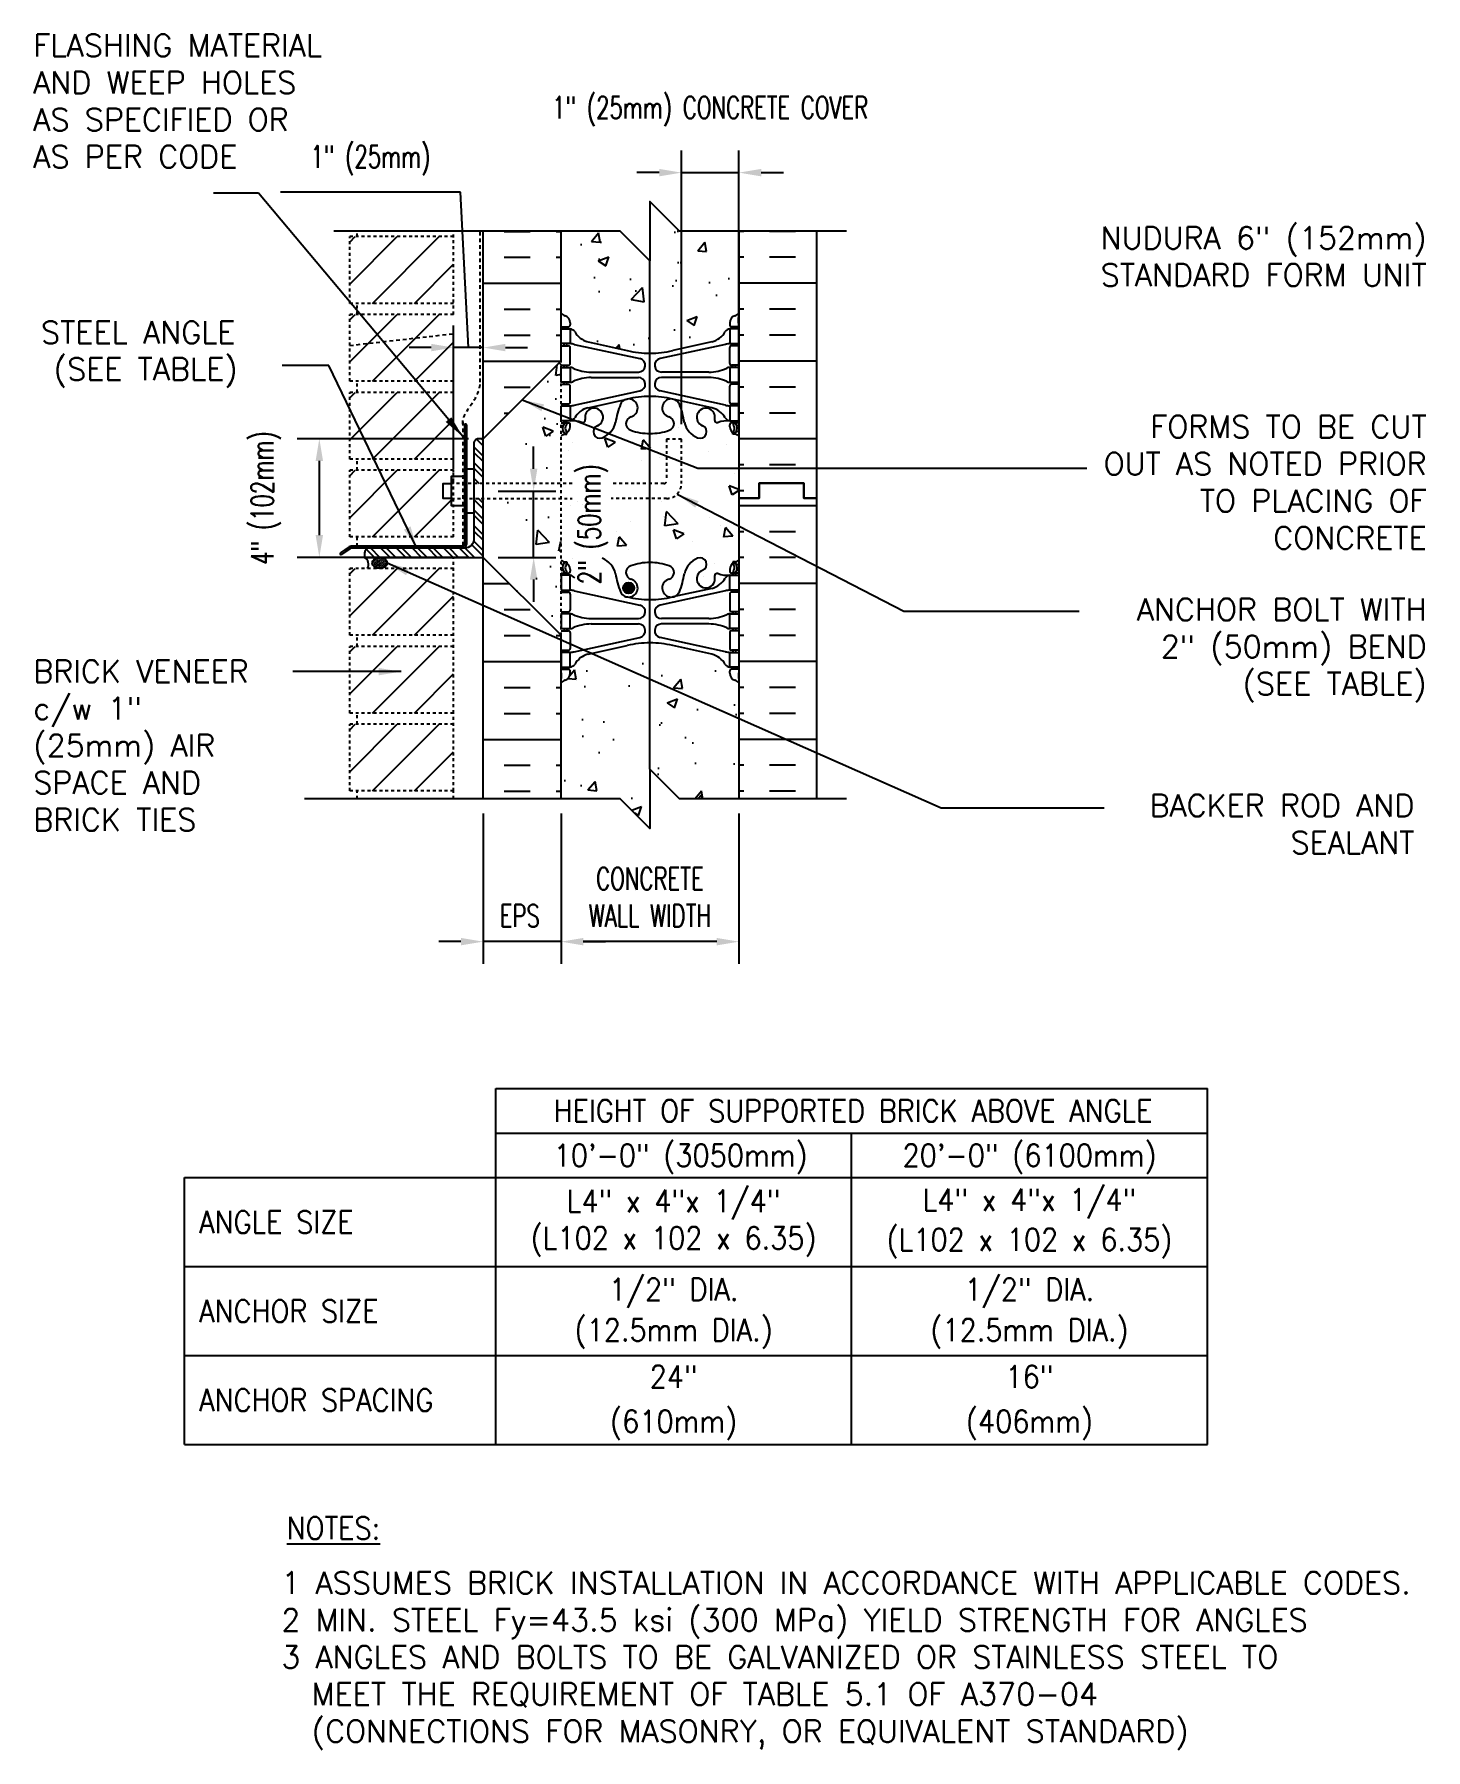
# Model space of a CAD drawing. Header units: inches. Extents: x 116.7 to 163.6, y 37.2 to 95.
import ezdxf
from ezdxf.enums import TextEntityAlignment as Align

# ---------------------------------------------------------------- set-up
doc = ezdxf.new("R2010")
doc.units = ezdxf.units.IN
doc.header["$LTSCALE"] = 0.5
doc.header["$MEASUREMENT"] = 0
doc.linetypes.add('DASHED2', pattern=[0.375, 0.25, -0.125])
doc.linetypes.add('HIDDEN2', pattern=[0.1875, 0.125, -0.0625])
for name, color, linetype in [('HATCH', 12, 'Continuous'), ('LINE15', 9, 'Continuous'), ('LINE18', 9, 'Continuous'), ('line25', 2, 'Continuous'), ('LINE3', 3, 'Continuous'), ('LINE50', 5, 'Continuous'), ('LINE9', 9, 'Continuous'), ('NEW', 2, 'Continuous'), ('TEXT', 4, 'Continuous')]:
    doc.layers.add(name, color=color, linetype=linetype)
doc.styles.add('DIM', font='romans.shx', dxfattribs={"width": 0.7})
doc.styles.add('ROMANS', font='romans.shx', dxfattribs={"height": 0.75})
doc.styles.get("Standard").update_dxf_attribs({"font": 'romans.shx', "height": 0.75})
doc.dimstyles.new('ext_8', dxfattribs={"dimscale": 8, "dimtxt": 0.09375, "dimasz": 0.09375, "dimexe": 0.09375, "dimexo": 0.0625, "dimgap": 0.0625, "dimtad": 1, "dimdec": 1, "dimzin": 3, "dimdsep": 46, "dimlunit": 4, "dimtxsty": 'DIM', "dimcen": 0.09, "dimdle": 0.09375, "dimclrt": 4, "dimadec": 0, "dimazin": 0, "dimtfac": 1, "dimtdec": 1, "dimtmove": 2, "dimatfit": 3, "dimfxl": 0, "dimfrac": 2, "dimtolj": 1, "dimtzin": 0, "dimarcsym": 0})

# ---------------------------------------------------------------- blocks, each defined once
blk = doc.blocks.new('*D2')
at = {"layer": 'Defpoints', "color": 0}
for p in [(134.459, 69.273), (140.459, 69.273), (134.459, 64.453)]:
    blk.add_point(p, dxfattribs=at)
at = {"layer": 'TEXT', "color": 0, "lineweight": -2}
for p, q in [((134.459, 68.773), (134.459, 63.703)), ((140.459, 68.773), (140.459, 63.703)), ((139.709, 64.453), (135.209, 64.453))]:
    blk.add_line(p, q, dxfattribs=at)
at = {"layer": 'TEXT', "color": 0}
for points in [[(135.209, 64.578), (135.209, 64.328), (134.459, 64.453)], [(139.709, 64.578), (139.709, 64.328), (140.459, 64.453)]]:
    blk.add_solid(points, dxfattribs=at)
at = {"layer": 'TEXT', "color": 4, "insert": (137.459, 65.953), "char_height": 0.75, "attachment_point": 5, "style": 'DIM'}
blk.add_mtext('\\A1;CONCRETE\\PWALL WIDTH', dxfattribs=at)
blk = doc.blocks.new('*D3')
at = {"layer": 'Defpoints', "color": 0}
for p in [(131.834, 69.273), (134.459, 69.273), (131.834, 64.453)]:
    blk.add_point(p, dxfattribs=at)
at = {"layer": 'TEXT', "color": 0, "lineweight": -2}
for p, q in [((131.834, 68.773), (131.834, 63.703)), ((134.459, 68.773), (134.459, 63.703)), ((131.084, 64.453), (130.334, 64.453)), ((134.459, 64.453), (131.834, 64.453)), ((135.209, 64.453), (135.959, 64.453))]:
    blk.add_line(p, q, dxfattribs=at)
at = {"layer": 'TEXT', "color": 0}
for points in [[(131.084, 64.578), (131.084, 64.328), (131.834, 64.453)], [(135.209, 64.578), (135.209, 64.328), (134.459, 64.453)]]:
    blk.add_solid(points, dxfattribs=at)
at = {"layer": 'TEXT', "color": 4, "insert": (133.071, 65.327), "char_height": 0.75, "attachment_point": 5, "style": 'DIM'}
blk.add_mtext('\\A1;EPS', dxfattribs=at)
blk = doc.blocks.new('*D5')
at = {"layer": 'Defpoints', "color": 0}
for p in [(131.834, 81.408), (126.308, 77.408), (131.834, 77.408)]:
    blk.add_point(p, dxfattribs=at)
at = {"layer": 'TEXT', "color": 0, "lineweight": -2}
for p, q in [((131.334, 81.408), (125.558, 81.408)), ((126.308, 80.658), (126.308, 78.158)), ((131.334, 77.408), (125.558, 77.408))]:
    blk.add_line(p, q, dxfattribs=at)
at = {"layer": 'TEXT', "color": 0}
for points in [[(126.183, 80.658), (126.433, 80.658), (126.308, 81.408)], [(126.183, 78.158), (126.433, 78.158), (126.308, 77.408)]]:
    blk.add_solid(points, dxfattribs=at)
at = {"layer": 'TEXT', "color": 4, "insert": (124.508, 79.408), "char_height": 0.75, "attachment_point": 5, "rotation": 90, "style": 'DIM'}
blk.add_mtext('\\A1;4" (102mm)', dxfattribs=at)
blk = doc.blocks.new('*D4')
at = {"layer": 'Defpoints', "color": 0}
for p in [(131.834, 79.642), (133.536, 79.642), (131.834, 77.408)]:
    blk.add_point(p, dxfattribs=at)
at = {"layer": 'TEXT', "color": 0, "lineweight": -2}
for p, q in [((133.536, 80.392), (133.536, 81.142)), ((132.334, 79.642), (134.286, 79.642)), ((133.536, 77.408), (133.536, 79.642)), ((132.334, 77.408), (134.286, 77.408)), ((133.536, 76.658), (133.536, 75.908))]:
    blk.add_line(p, q, dxfattribs=at)
at = {"layer": 'TEXT', "color": 0}
for points in [[(133.411, 80.392), (133.661, 80.392), (133.536, 79.642)], [(133.411, 76.658), (133.661, 76.658), (133.536, 77.408)]]:
    blk.add_solid(points, dxfattribs=at)
at = {"layer": 'TEXT', "color": 4, "insert": (135.541, 78.525), "char_height": 0.75, "attachment_point": 5, "rotation": 90, "style": 'DIM'}
blk.add_mtext('\\A1;2" (50mm)', dxfattribs=at)

msp = doc.modelspace()

# ---------------------------------------------------------------- hatches: boundary and pattern name
at = {"layer": 'HATCH'}
h = msp.add_hatch(dxfattribs=at)
h.set_pattern_fill('AR-CONC', color=256, scale=0.5)
h.paths.add_polyline_path([(140.315, 73.268, -0.317837), (140.149, 73.504), (140.149, 73.572, -0.414214), (140.211, 73.634), (140.259, 73.634), (140.259, 73.704), (140.154, 73.704, -0.188973), (139.998, 73.799, 0.196323), (139.549, 74.145), (138.227, 74.436, 0.057795), (137.459, 74.525, 0.057795), (136.691, 74.436), (135.369, 74.145, 0.196323), (134.92, 73.799, -0.188973), (134.764, 73.704), (134.659, 73.704), (134.659, 73.634), (134.706, 73.634, -0.414214), (134.769, 73.572), (134.769, 73.504, -0.317837), (134.602, 73.268, 0.082415), (134.459, 73.189), (134.459, 69.273), (136.459, 69.273), (137.459, 68.273), (137.459, 70.273), (138.459, 69.273), (140.459, 69.273), (140.459, 73.189, 0.082415)])
h.paths.add_polyline_path([(136.459, 88.408), (134.459, 88.408), (134.459, 85.626, 0.082415), (134.602, 85.547, -0.317837), (134.769, 85.312), (134.769, 85.244, -0.414214), (134.706, 85.182), (134.659, 85.182), (134.659, 85.112), (134.764, 85.112, -0.188973), (134.92, 85.017, 0.196323), (135.369, 84.671), (136.691, 84.38, 0.057795), (137.459, 84.291, 0.057795), (138.227, 84.38), (139.549, 84.671, 0.196323), (139.998, 85.017, -0.188973), (140.154, 85.112), (140.259, 85.112), (140.259, 85.182), (140.211, 85.182, -0.414214), (140.149, 85.244), (140.149, 85.312, -0.317837), (140.315, 85.547, 0.082415), (140.459, 85.626), (140.459, 88.408), (138.459, 88.408), (137.459, 89.408), (137.459, 87.408)])
at = {"layer": 'HATCH', "linetype": 'HIDDEN2'}
h = msp.add_hatch(dxfattribs=at)
h.set_pattern_fill('ANSI31', color=256, scale=8, style=0)
h.set_pattern_definition([(45, (23.6663, -4.3196), (-0.707107, 0.707107), [])])
h.paths.add_polyline_path([(127.334, 88.22), (127.334, 85.97), (130.834, 85.97), (130.834, 88.22)])
h = msp.add_hatch(dxfattribs=at)
h.set_pattern_fill('ANSI31', color=256, scale=8, style=0)
h.set_pattern_definition([(45, (23.6663, -6.9446), (-0.707107, 0.707107), [])])
h.paths.add_polyline_path([(127.334, 85.595), (127.334, 83.345), (130.834, 83.345), (130.834, 85.595)])
at = {"layer": 'HATCH'}
h = msp.add_hatch(dxfattribs=at)
h.set_pattern_fill('AR-CONC', color=256, scale=0.5, style=0)
h.set_pattern_definition([(130, (246.92, -79.0427), (-3.5863, -0.31376), [0.375, -4.125]), (185, (246.92, -79.0427), (0.69376, 3.76096), [0.3, -3.3]), (79.5486, (246.621, -79.0688), (-2.892547, 3.4472), [0.3187, -3.50571]), (133.8158, (246.92, -78.0427), (-5.33621, -0.827595), [0.5625, -6.1875]), (83.3644, (246.475, -78.1116), (-4.67331, 4.87059), [0.47805, -5.25856]), (188.8158, (246.92, -78.0427), (-4.67331, 4.8706), [0.45, -4.95]), (159, (246.42, -78.2927), (-2.984535, -2.013094), [0.375, -4.125]), (214, (246.42, -78.2927), (-1.21658, 3.62575), [0.3, -3.3]), (108.5486, (246.1712, -78.4604), (-4.201113, 1.61265), [0.3187, -3.50571]), (142.5, (246.9199, -79.0427), (-0.060799, 1.664469), [0, -3.26, 0, -3.35, 0, -3.3125]), (172.5, (246.9199, -79.0427), (-1.315348, 1.972059), [0, -1.91, 0, -3.185, 0, -1.2625]), (212.5, (248.0349, -79.0427), (-2.669112, -0.112774), [0, -1.25, 0, -3.9, 0, -5.175]), (222.5, (248.535, -79.0427), (-2.91593, 0.500525), [0, -1.625, 0, -2.59, 0, -3.675])])
h.paths.add_polyline_path([(134.459, 74.783), (134.459, 79.392), (131.834, 79.392), (131.834, 77.408)])
h.paths.add_polyline_path([(134.459, 84.033), (131.834, 81.408), (131.834, 79.892), (134.459, 79.892)])
at = {"layer": 'HATCH', "linetype": 'HIDDEN2'}
h = msp.add_hatch(dxfattribs=at)
h.set_pattern_fill('ANSI31', color=256, scale=8, style=0)
h.set_pattern_definition([(45, (23.6663, -9.5696), (-0.707107, 0.707107), [])])
h.paths.add_polyline_path([(127.334, 82.97), (127.334, 80.72), (130.834, 80.72), (130.834, 82.97)])
at = {"layer": 'HATCH'}
h = msp.add_hatch(dxfattribs=at)
h.set_pattern_fill('STEEL', color=256, scale=3, style=0)
h.set_pattern_definition([(135, (246.9199, -74.2266), (0.26516504, 0.26516504), []), (135, (246.9199, -74.0391), (0.26516504, 0.26516504), [])])
h.paths.add_polyline_path([(131.834, 77.408), (131.834, 79.392), (131.521, 79.392), (131.521, 78.033, -0.414214), (131.209, 77.72), (127.99, 77.72, 0.414214), (127.834, 77.564), (127.834, 77.408)])
h.paths.add_polyline_path([(131.834, 81.408), (131.678, 81.408, 0.414214), (131.521, 81.252), (131.521, 79.892), (131.834, 79.892)])
at = {"layer": 'HATCH', "linetype": 'HIDDEN2'}
h = msp.add_hatch(dxfattribs=at)
h.set_pattern_fill('ANSI31', color=256, scale=8, style=0)
h.set_pattern_definition([(45, (23.6663, -12.1946), (-0.707107, 0.707107), [])])
h.paths.add_polyline_path([(127.334, 80.345), (127.334, 78.095), (130.834, 78.095), (130.834, 80.345)])
h = msp.add_hatch(dxfattribs=at)
h.set_pattern_fill('ANSI31', color=256, scale=8, style=0)
h.set_pattern_definition([(45, (23.6663, -15.5071), (-0.707107, 0.707107), [])])
h.paths.add_polyline_path([(127.334, 77.033), (127.334, 74.783), (130.834, 74.783), (130.834, 77.033)])
at = {"layer": 'HATCH'}
h = msp.add_hatch(dxfattribs=at)
h.set_pattern_fill('AR-SAND', color=256, scale=0.01, style=0)
h.set_pattern_definition([(37.5, (27.862825, -74.226613), (-0.0006299336, 0.0192682377), [0, -0.0152, 0, -0.017, 0, -0.01625]), (7.5, (27.862825, -74.226613), (0.017697767, 0.0282214607), [0, -0.0082, 0, -0.0137, 0, -0.00525]), (327.5, (27.850525, -74.226613), (0.0311414186, 5.65905e-05), [0, -0.005, 0, -0.018, 0, -0.0235]), (317.5, (27.850525, -74.226613), (0.030061266, 0.0087767556), [0, -0.0025, 0, -0.0118, 0, -0.0135])])
edge = h.paths.add_edge_path()
edge.add_ellipse((128.346, 77.22), major_axis=(-0.251, 0), ratio=0.747219, start_angle=0, end_angle=360)
at = {"layer": 'HATCH', "linetype": 'HIDDEN2'}
h = msp.add_hatch(dxfattribs=at)
h.set_pattern_fill('ANSI31', color=256, scale=8, style=0)
h.set_pattern_definition([(45, (23.6663, -18.1321), (-0.707107, 0.707107), [])])
h.paths.add_polyline_path([(127.334, 74.408), (127.334, 72.158), (130.834, 72.158), (130.834, 74.408)])
h = msp.add_hatch(dxfattribs=at)
h.set_pattern_fill('ANSI31', color=256, scale=8, style=0)
h.set_pattern_definition([(45, (23.6663, -20.7571), (-0.707107, 0.707107), [])])
h.paths.add_polyline_path([(127.334, 71.783), (127.334, 69.533), (130.834, 69.533), (130.834, 71.783)])
at = {"layer": 'LINE3'}
msp.add_hatch(color=256, dxfattribs=at).paths.add_polyline_path([(136.553, 76.374, 1), (136.928, 76.374, 1)])

# ---------------------------------------------------------------- linework, layer by layer
at = {"color": 9}
msp.add_arc((127.693, 77.173), 0.273, 329.10608, 59.10608, dxfattribs=at)
msp.add_ellipse((128.346, 77.22), major_axis=(-0.251, 0), ratio=0.747219, dxfattribs=at)
at = {"layer": 'HATCH'}
for p, q in [((132.547, 88.398), (133.422, 88.398)), ((134.297, 88.398), (134.459, 88.398)), ((140.62, 88.398), (140.459, 88.398)), ((142.37, 88.398), (141.495, 88.398)), ((132.547, 87.523), (133.422, 87.523)), ((134.297, 87.523), (134.459, 87.523)), ((140.62, 87.523), (140.459, 87.523)), ((142.37, 87.523), (141.495, 87.523)), ((131.834, 86.648), (134.459, 86.648)), ((143.084, 86.648), (140.459, 86.648)), ((132.547, 85.773), (133.422, 85.773)), ((134.297, 85.773), (134.459, 85.773)), ((140.62, 85.773), (140.459, 85.773)), ((142.37, 85.773), (141.495, 85.773)), ((132.547, 84.898), (133.422, 84.898)), ((134.297, 84.898), (134.459, 84.898)), ((140.62, 84.898), (140.459, 84.898)), ((142.37, 84.898), (141.495, 84.898)), ((131.834, 84.023), (134.449, 84.023)), ((143.084, 84.023), (140.459, 84.023)), ((132.547, 83.148), (133.422, 83.148)), ((140.62, 83.148), (140.459, 83.148)), ((142.37, 83.148), (141.495, 83.148)), ((132.547, 82.273), (132.699, 82.273)), ((140.62, 82.273), (140.459, 82.273)), ((142.37, 82.273), (141.495, 82.273)), ((131.209, 81.783), (131.271, 81.846)), ((131.209, 81.607), (131.271, 81.669)), ((138.422, 81.779), (138.422, 81.779)), ((131.209, 81.253), (131.271, 81.316)), ((131.209, 81.076), (131.271, 81.139)), ((134.699, 80.994), (134.699, 80.994)), ((134.853, 81.275), (134.853, 81.275)), ((136.283, 81.295), (135.933, 81.429)), ((136.034, 81.125), (135.933, 81.427)), ((136.283, 81.295), (136.035, 81.127)), ((136.863, 81.316), (136.863, 81.316)), ((137.174, 81.05), (137.232, 81.363)), ((137.473, 81.078), (137.174, 81.052)), ((137.473, 81.078), (137.232, 81.365)), ((137.368, 81.107), (137.368, 81.107)), ((139.431, 80.964), (139.431, 80.964)), ((140.037, 81.22), (140.037, 81.22)), ((143.084, 81.398), (140.459, 81.398)), ((131.209, 80.723), (131.271, 80.785)), ((131.209, 80.546), (131.271, 80.609)), ((137.179, 80.659), (137.179, 80.659)), ((137.769, 80.774), (137.769, 80.774)), ((139.073, 80.41), (139.073, 80.41)), ((140.62, 80.523), (140.459, 80.523)), ((142.37, 80.523), (141.495, 80.523)), ((131.209, 80.192), (131.271, 80.255)), ((131.209, 80.016), (131.271, 80.078)), ((140.236, 79.512), (140.134, 79.814)), ((140.459, 79.692), (140.135, 79.817)), ((140.324, 80.245), (140.324, 80.245)), ((131.209, 79.662), (131.271, 79.725)), ((131.209, 79.485), (131.271, 79.548)), ((135.015, 79.286), (135.015, 79.286)), ((137.855, 79.294), (137.855, 79.294)), ((140.459, 79.665), (140.236, 79.514)), ((140.62, 79.648), (140.459, 79.648)), ((131.209, 79.132), (131.271, 79.194)), ((131.209, 78.955), (131.271, 79.018)), ((131.209, 78.601), (131.271, 78.664)), ((134.789, 79.163), (134.789, 79.163)), ((135.186, 79.181), (135.186, 79.181)), ((137.931, 78.785), (137.931, 78.785)), ((137.947, 78.748), (137.947, 78.748)), ((137.96, 78.473), (138.015, 78.947)), ((138.405, 78.543), (138.015, 78.949)), ((139.47, 78.735), (139.47, 78.735)), ((143.084, 79.148), (140.459, 79.148)), ((131.209, 78.425), (131.271, 78.487)), ((131.209, 78.071), (131.271, 78.134)), ((136.316, 78.296), (136.316, 78.296)), ((136.363, 77.78), (136.421, 78.093)), ((136.662, 77.808), (136.421, 78.095)), ((136.801, 78.622), (136.801, 78.622)), ((138.405, 78.543), (137.96, 78.475)), ((138.354, 78.028), (138.252, 78.33)), ((138.603, 78.198), (138.253, 78.333)), ((138.603, 78.198), (138.354, 78.03)), ((139.841, 78.498), (139.841, 78.498)), ((139.949, 78.093), (140.007, 78.407)), ((140.248, 78.122), (139.949, 78.096)), ((140.248, 78.122), (140.007, 78.409)), ((140.62, 78.273), (140.459, 78.273)), ((142.37, 78.273), (141.495, 78.273)), ((127.228, 77.626), (127.384, 77.782)), ((127.675, 77.72), (127.738, 77.782)), ((127.852, 77.72), (127.915, 77.782)), ((128.206, 77.72), (128.268, 77.782)), ((128.383, 77.72), (128.445, 77.782)), ((128.736, 77.72), (128.799, 77.782)), ((128.913, 77.72), (128.976, 77.782)), ((129.267, 77.72), (129.329, 77.782)), ((129.443, 77.72), (129.506, 77.783)), ((129.797, 77.72), (129.86, 77.783)), ((129.974, 77.72), (130.036, 77.783)), ((130.327, 77.72), (130.39, 77.783)), ((130.504, 77.72), (130.567, 77.783)), ((130.858, 77.72), (130.92, 77.783)), ((131.035, 77.72), (131.097, 77.783)), ((131.209, 77.894), (131.271, 77.957)), ((136.662, 77.808), (136.363, 77.782)), ((136.733, 77.688), (136.733, 77.688)), ((138.883, 77.944), (138.883, 77.944)), ((134.853, 77.356), (134.853, 77.356)), ((139.649, 77.187), (139.649, 77.187)), ((140.62, 77.398), (140.459, 77.398)), ((142.37, 77.398), (141.495, 77.398)), ((131.834, 76.523), (132.718, 76.523)), ((136.377, 76.632), (136.377, 76.632)), ((139.262, 76.776), (139.262, 76.776)), ((143.084, 76.523), (140.459, 76.523)), ((132.547, 75.648), (133.422, 75.648)), ((140.62, 75.648), (140.459, 75.648)), ((142.37, 75.648), (141.495, 75.648)), ((132.547, 74.773), (133.422, 74.773)), ((134.297, 74.773), (134.459, 74.773)), ((140.62, 74.773), (140.459, 74.773)), ((142.37, 74.773), (141.495, 74.773)), ((131.834, 73.898), (134.459, 73.898)), ((143.084, 73.898), (140.459, 73.898)), ((132.547, 73.023), (133.422, 73.023)), ((134.297, 73.023), (134.459, 73.023)), ((140.62, 73.023), (140.459, 73.023)), ((142.37, 73.023), (141.495, 73.023)), ((132.547, 72.148), (133.422, 72.148)), ((134.297, 72.148), (134.459, 72.148)), ((140.62, 72.148), (140.459, 72.148)), ((142.37, 72.148), (141.495, 72.148)), ((131.834, 71.273), (134.459, 71.273)), ((143.084, 71.273), (140.459, 71.273)), ((132.547, 70.398), (133.422, 70.398)), ((134.297, 70.398), (134.459, 70.398)), ((140.62, 70.398), (140.459, 70.398)), ((142.37, 70.398), (141.495, 70.398)), ((132.547, 69.523), (133.422, 69.523)), ((134.297, 69.523), (134.459, 69.523)), ((140.62, 69.523), (140.459, 69.523)), ((142.37, 69.523), (141.495, 69.523))]:
    msp.add_line(p, q, dxfattribs=at)
at = {"layer": 'LINE15', "linetype": 'HIDDEN2'}
for p, q in [((137.921, 79.892), (136.151, 79.892)), ((138.021, 79.392), (136.151, 79.392))]:
    msp.add_line(p, q, dxfattribs=at)
msp.add_lwpolyline([(138.021, 79.392, 0.414214), (138.521, 79.892), (138.521, 81.392), (138.021, 81.392), (138.021, 79.992, -0.414214), (137.921, 79.892)], format="xyb", dxfattribs=at)
for points in [[(134.832, 79.892), (130.771, 79.892)], [(130.771, 79.392), (134.832, 79.392)]]:
    msp.add_lwpolyline(points, dxfattribs=at)
at = {"layer": 'LINE18'}
for points in [[(131.521, 78.892), (131.271, 78.892), (131.271, 80.392), (131.521, 80.392)], [(131.271, 79.142), (130.771, 79.142), (130.771, 80.142), (131.271, 80.142)]]:
    msp.add_lwpolyline(points, close=True, dxfattribs=at)
msp.add_lwpolyline([(130.771, 79.392), (130.49, 79.392), (130.49, 79.892), (130.771, 79.892)], dxfattribs=at)
at = {"layer": 'line25', "linetype": 'HIDDEN2'}
for p, q in [((130.834, 88.22), (127.334, 88.22)), ((127.334, 85.97), (127.334, 88.22)), ((127.584, 88.22), (127.584, 88.408)), ((130.834, 85.595), (130.834, 88.408)), ((130.834, 85.97), (127.334, 85.97)), ((130.834, 85.595), (127.334, 85.595)), ((127.334, 83.345), (127.334, 85.595)), ((127.584, 85.595), (127.584, 85.97)), ((130.834, 82.595), (130.834, 85.22)), ((130.834, 83.345), (127.334, 83.345)), ((127.584, 82.97), (127.584, 83.345)), ((130.834, 82.97), (127.334, 82.97)), ((127.334, 80.72), (127.334, 82.97)), ((130.834, 79.97), (130.834, 82.595)), ((130.834, 80.72), (127.334, 80.72)), ((127.584, 80.345), (127.584, 80.72)), ((130.834, 80.345), (127.334, 80.345)), ((127.334, 78.095), (127.334, 80.345)), ((130.834, 78.095), (130.834, 80.345)), ((130.834, 78.095), (127.334, 78.095)), ((127.584, 77.782), (127.584, 78.095)), ((130.834, 77.033), (127.334, 77.033)), ((130.834, 77.033), (127.334, 77.033)), ((127.334, 74.783), (127.334, 77.033)), ((130.834, 72.158), (130.834, 77.408)), ((130.834, 74.783), (127.334, 74.783)), ((127.584, 74.408), (127.584, 74.783)), ((130.834, 74.408), (127.334, 74.408)), ((127.334, 72.158), (127.334, 74.408)), ((130.834, 72.158), (127.334, 72.158)), ((130.834, 71.783), (127.334, 71.783)), ((127.334, 69.533), (127.334, 71.783)), ((127.584, 71.783), (127.584, 72.158)), ((130.834, 69.533), (130.834, 72.158)), ((130.834, 69.533), (127.334, 69.533)), ((127.584, 69.273), (127.584, 69.533)), ((130.834, 69.273), (130.834, 69.533))]:
    msp.add_line(p, q, dxfattribs=at)
at = {"layer": 'line25'}
for p, q in [((134.459, 84.033), (134.459, 88.408)), ((140.459, 88.408), (140.459, 79.408)), ((140.459, 79.408), (140.459, 69.273)), ((134.459, 69.273), (134.459, 74.783))]:
    msp.add_line(p, q, dxfattribs=at)
at = {"layer": 'LINE3'}
msp.add_line((137.459, 70.273), (137.459, 87.408), dxfattribs=at)
msp.add_circle((136.74, 76.374), 0.188, dxfattribs=at)
at = {"layer": 'LINE50'}
for p, q in [((131.834, 81.408), (131.834, 88.408)), ((143.084, 79.408), (143.084, 88.408)), ((131.834, 86.273), (131.834, 86.6)), ((143.084, 69.273), (143.084, 79.408)), ((131.834, 69.273), (131.834, 77.408))]:
    msp.add_line(p, q, dxfattribs=at)
for points in [[(140.459, 79.408), (141.146, 79.408), (141.146, 79.908), (142.646, 79.908), (142.646, 79.408), (143.084, 79.408)], [(143.084, 79.408), (142.646, 79.408), (142.646, 79.908), (141.146, 79.908), (141.146, 79.408), (140.459, 79.408)]]:
    msp.add_lwpolyline(points, dxfattribs=at)
at = {"layer": 'LINE9', "linetype": 'DASHED2'}
for p, q in [((131.733, 83.312), (131.733, 88.408)), ((127.334, 84.551), (130.834, 84.947)), ((131.146, 81.978), (131.146, 77.783))]:
    msp.add_line(p, q, dxfattribs=at)
at = {"layer": 'LINE9'}
for p, q in [((134.459, 85.182), (134.706, 85.182)), ((134.469, 85.302), (134.469, 85.488)), ((134.569, 85.112), (134.569, 85.182)), ((134.659, 85.112), (134.659, 85.182)), ((134.769, 85.312), (134.769, 85.244)), ((140.149, 85.312), (140.149, 85.244)), ((140.459, 85.182), (140.211, 85.182)), ((140.259, 85.112), (140.259, 85.182)), ((140.349, 85.112), (140.349, 85.182)), ((140.449, 85.302), (140.449, 85.488)), ((134.459, 84.542), (134.706, 84.542)), ((134.569, 84.542), (134.569, 84.612)), ((134.659, 84.542), (134.659, 84.612)), ((134.769, 83.944), (134.769, 84.479)), ((134.908, 84.588), (137.119, 84.106)), ((135.369, 84.671), (136.691, 84.38)), ((140.01, 84.588), (137.799, 84.106)), ((139.549, 84.671), (138.227, 84.38)), ((140.149, 83.944), (140.149, 84.479)), ((140.459, 84.542), (140.211, 84.542)), ((140.259, 84.542), (140.259, 84.612)), ((140.349, 84.542), (140.349, 84.612)), ((134.459, 83.882), (134.706, 83.882)), ((134.569, 83.812), (134.569, 83.882)), ((134.659, 83.812), (134.659, 83.882)), ((140.459, 83.882), (140.211, 83.882)), ((140.259, 83.812), (140.259, 83.882)), ((140.349, 83.812), (140.349, 83.882)), ((134.569, 83.242), (134.569, 83.312)), ((134.659, 83.242), (134.659, 83.312)), ((135.474, 83.652), (137.07, 83.652)), ((135.474, 83.472), (137.07, 83.472)), ((139.444, 83.652), (137.848, 83.652)), ((139.444, 83.472), (137.848, 83.472)), ((140.259, 83.242), (140.259, 83.312)), ((140.349, 83.242), (140.349, 83.312)), ((134.459, 83.242), (134.706, 83.242)), ((134.769, 82.644), (134.769, 83.179)), ((134.908, 82.535), (137.119, 83.017)), ((135.369, 82.453), (136.691, 82.743)), ((140.01, 82.535), (137.799, 83.017)), ((139.549, 82.453), (138.227, 82.743)), ((140.149, 82.644), (140.149, 83.179)), ((140.459, 83.242), (140.211, 83.242)), ((134.459, 82.582), (134.706, 82.582)), ((134.569, 82.512), (134.569, 82.582)), ((134.659, 82.512), (134.659, 82.582)), ((140.459, 82.582), (140.211, 82.582)), ((140.259, 82.512), (140.259, 82.582)), ((140.349, 82.512), (140.349, 82.582)), ((131.209, 81.87), (131.209, 77.845)), ((131.271, 81.87), (131.271, 77.845)), ((134.459, 81.942), (134.706, 81.942)), ((134.459, 81.842), (134.501, 81.842)), ((134.569, 81.942), (134.569, 82.012)), ((134.569, 81.563), (134.659, 81.563)), ((134.659, 81.942), (134.659, 82.012)), ((134.659, 81.563), (134.659, 81.605)), ((134.769, 81.812), (134.769, 81.879)), ((140.149, 81.812), (140.149, 81.879)), ((140.459, 81.942), (140.211, 81.942)), ((140.259, 81.942), (140.259, 82.012)), ((140.259, 81.563), (140.259, 81.605)), ((140.349, 81.563), (140.259, 81.563)), ((140.349, 81.942), (140.349, 82.012)), ((140.459, 81.842), (140.417, 81.842)), ((127.312, 77.76), (127.02, 77.558)), ((127.332, 77.697), (127.055, 77.507)), ((131.146, 77.783), (127.384, 77.782)), ((131.146, 77.72), (127.403, 77.72)), ((134.459, 76.974), (134.501, 76.974)), ((134.569, 77.253), (134.659, 77.253)), ((134.659, 77.253), (134.659, 77.211)), ((134.769, 77.004), (134.769, 76.937)), ((140.149, 77.004), (140.149, 76.937)), ((140.349, 77.253), (140.259, 77.253)), ((140.259, 77.253), (140.259, 77.211)), ((140.459, 76.974), (140.417, 76.974)), ((134.459, 76.874), (134.706, 76.874)), ((134.569, 76.874), (134.569, 76.804)), ((134.659, 76.874), (134.659, 76.804)), ((139.549, 76.363), (138.227, 76.072)), ((140.459, 76.874), (140.211, 76.874)), ((140.259, 76.874), (140.259, 76.804)), ((140.349, 76.874), (140.349, 76.804)), ((134.459, 76.234), (134.706, 76.234)), ((134.569, 76.304), (134.569, 76.234)), ((134.659, 76.304), (134.659, 76.234)), ((134.769, 76.172), (134.769, 75.637)), ((134.908, 76.28), (137.119, 75.799)), ((140.01, 76.28), (137.799, 75.799)), ((140.149, 76.172), (140.149, 75.637)), ((140.459, 76.234), (140.211, 76.234)), ((140.259, 76.304), (140.259, 76.234)), ((140.349, 76.304), (140.349, 76.234)), ((134.459, 75.574), (134.706, 75.574)), ((134.569, 75.574), (134.569, 75.504)), ((134.659, 75.574), (134.659, 75.504)), ((135.474, 75.344), (137.07, 75.344)), ((139.444, 75.344), (137.848, 75.344)), ((140.459, 75.574), (140.211, 75.574)), ((140.259, 75.574), (140.259, 75.504)), ((140.349, 75.574), (140.349, 75.504)), ((134.459, 74.934), (134.706, 74.934)), ((134.569, 75.004), (134.569, 74.934)), ((134.659, 75.004), (134.659, 74.934)), ((134.769, 74.872), (134.769, 74.337)), ((134.908, 74.228), (137.119, 74.709)), ((135.474, 75.164), (137.07, 75.164)), ((140.01, 74.228), (137.799, 74.709)), ((139.444, 75.164), (137.848, 75.164)), ((140.149, 74.872), (140.149, 74.337)), ((140.459, 74.934), (140.211, 74.934)), ((140.259, 75.004), (140.259, 74.934)), ((140.349, 75.004), (140.349, 74.934)), ((134.459, 74.274), (134.706, 74.274)), ((134.569, 74.274), (134.569, 74.204)), ((134.659, 74.274), (134.659, 74.204)), ((135.369, 74.145), (136.691, 74.436)), ((139.549, 74.145), (138.227, 74.436)), ((140.459, 74.274), (140.211, 74.274)), ((140.259, 74.274), (140.259, 74.204)), ((140.349, 74.274), (140.349, 74.204)), ((134.459, 73.634), (134.706, 73.634)), ((134.469, 73.514), (134.469, 73.328)), ((134.569, 73.704), (134.569, 73.634)), ((134.659, 73.704), (134.659, 73.634)), ((134.769, 73.504), (134.769, 73.572)), ((140.149, 73.504), (140.149, 73.572)), ((140.459, 73.634), (140.211, 73.634)), ((140.259, 73.704), (140.259, 73.634)), ((140.349, 73.704), (140.349, 73.634)), ((140.449, 73.514), (140.449, 73.328))]:
    msp.add_line(p, q, dxfattribs=at)
at = {"layer": 'LINE9', "linetype": 'HIDDEN2'}
msp.add_line((134.459, 74.773), (134.459, 84.033), dxfattribs=at)
at = {"layer": 'LINE9'}
for points in [[(144.084, 88.408), (138.459, 88.408), (137.459, 89.408), (137.459, 87.408), (136.459, 88.408), (126.795, 88.408)], [(144.084, 69.273), (138.459, 69.273), (137.459, 70.273), (137.459, 68.273), (136.459, 69.273), (125.812, 69.273)]]:
    msp.add_lwpolyline(points, dxfattribs=at)
for points in [[(134.464, 85.112), (134.764, 85.112), (134.764, 84.612), (134.464, 84.612)], [(140.454, 85.112), (140.154, 85.112), (140.154, 84.612), (140.454, 84.612)], [(134.464, 83.812), (134.764, 83.812), (134.764, 83.312), (134.464, 83.312)], [(140.454, 83.812), (140.154, 83.812), (140.154, 83.312), (140.454, 83.312)], [(134.464, 82.512), (134.764, 82.512), (134.764, 82.012), (134.464, 82.012)], [(140.454, 82.512), (140.154, 82.512), (140.154, 82.012), (140.454, 82.012)], [(134.464, 76.304), (134.764, 76.304), (134.764, 76.804), (134.464, 76.804)], [(140.454, 76.304), (140.154, 76.304), (140.154, 76.804), (140.454, 76.804)], [(134.464, 75.004), (134.764, 75.004), (134.764, 75.504), (134.464, 75.504)], [(140.454, 75.004), (140.154, 75.004), (140.154, 75.504), (140.454, 75.504)], [(134.464, 73.704), (134.764, 73.704), (134.764, 74.204), (134.464, 74.204)], [(140.454, 73.704), (140.154, 73.704), (140.154, 74.204), (140.454, 74.204)]]:
    msp.add_lwpolyline(points, close=True, dxfattribs=at)
for centre, radius, start, end in [((134.769, 86.019), 0.5, 231.68334, 250.52878), ((140.149, 86.019), 0.5, 289.47122, 308.31666), ((134.769, 86.019), 0.6, 238.89067, 238.92705), ((134.449, 85.488), 0.02, 360, 58.92705), ((134.449, 85.302), 0.02, 299.98802, 360), ((134.519, 85.312), 0.25, 0, 70.52878), ((134.706, 85.244), 0.0625, 270, 0), ((134.721, 84.865), 0.25, 37.27766, 80.0823), ((135.568, 85.394), 0.75, 210.15498, 254.58381), ((139.349, 85.394), 0.75, 285.41619, 329.84502), ((140.197, 84.865), 0.25, 99.9177, 142.72234), ((140.399, 85.312), 0.25, 109.47122, 180), ((140.211, 85.244), 0.0625, 180, 270), ((140.469, 85.488), 0.02, 121.07295, 180), ((140.469, 85.302), 0.02, 180, 240.01198), ((140.149, 86.019), 0.6, 301.07295, 301.10933), ((134.706, 84.479), 0.0625, 0, 90), ((134.673, 83.616), 1, 76.42909, 84.79907), ((140.244, 83.616), 1, 95.20093, 103.57091), ((140.211, 84.479), 0.0625, 90, 180), ((134.706, 83.944), 0.0625, 270, 0), ((137.459, 87.647), 3.356, 256.76915, 270), ((137.07, 83.882), 0.23, 270, 77.60551), ((137.459, 87.647), 3.356, 270, 283.23085), ((137.848, 83.882), 0.23, 102.39449, 270), ((140.211, 83.944), 0.0625, 180, 270), ((134.76, 83.593), 0.219, 60.49375, 88.91995), ((134.76, 83.593), 0.219, 60.49375, 88.91995), ((134.76, 83.53), 0.219, 271.08005, 299.50625), ((135.504, 85.251), 1.6, 246.56734, 268.92028), ((135.504, 85.251), 1.6, 246.56734, 268.92028), ((135.504, 81.872), 1.6, 91.07972, 113.43266), ((137.07, 83.242), 0.23, 282.39449, 90), ((137.848, 83.242), 0.23, 90, 257.60551), ((139.414, 85.251), 1.6, 271.07972, 293.43266), ((139.414, 85.251), 1.6, 271.07972, 293.43266), ((139.414, 81.872), 1.6, 66.56734, 88.92028), ((140.158, 83.593), 0.219, 91.08005, 119.50625), ((140.158, 83.593), 0.219, 91.08005, 119.50625), ((140.158, 83.53), 0.219, 240.49375, 268.91995), ((134.706, 83.179), 0.0625, 0, 90), ((136.74, 82.442), 0.305, 285.72535, 154.62183), ((137.459, 79.476), 3.356, 90, 103.23085), ((137.459, 79.476), 3.356, 76.76915, 90), ((138.177, 82.442), 0.305, 25.37817, 254.27465), ((140.211, 83.179), 0.0625, 90, 180), ((134.706, 82.644), 0.0625, 270, 0), ((134.673, 83.508), 1, 275.20093, 283.57091), ((135.568, 81.73), 0.75, 105.41619, 149.84502), ((135.574, 82.13), 0.305, 291.80375, 193.32049), ((139.262, 81.488), 3, 158.80161, 170.97273), ((136.888, 81.917), 0.24, 105.72535, 251.07704), ((138.03, 81.917), 0.24, 288.92296, 74.27465), ((135.656, 81.488), 3, 9.02727, 21.19839), ((139.344, 82.13), 0.305, 346.67951, 248.19625), ((139.349, 81.73), 0.75, 30.15498, 74.58381), ((140.244, 83.508), 1, 256.42909, 264.79907), ((140.211, 82.644), 0.0625, 180, 270), ((131.24, 81.87), 0.0312, 0, 180), ((134.769, 81.105), 0.6, 114.92523, 121.10933), ((134.769, 81.105), 0.5, 109.47122, 128.31666), ((134.501, 81.822), 0.02, 345.84593, 90), ((134.762, 81.757), 0.25, 137.53913, 219.88549), ((134.507, 81.667), 0.02, 294.92523, 19.2084), ((134.605, 81.626), 0.045, 218.552, 40.8121), ((134.611, 81.896), 0.045, 317.53913, 137.53913), ((134.762, 81.757), 0.16, 137.53913, 219.99992), ((134.519, 81.812), 0.25, 289.47122, 360), ((134.706, 81.879), 0.0625, 360, 90), ((134.721, 82.258), 0.25, 279.9177, 322.72234), ((134.82, 81.013), 1, 70.0933, 93.21213), ((135.189, 82.039), 0.09, 251.13486, 13.32049), ((135.769, 81.642), 0.22, 111.80375, 291.80375), ((135.574, 82.13), 0.745, 291.80375, 346.73478), ((137.459, 83.582), 2, 251.07704, 270), ((137.459, 83.582), 2, 270, 288.92296), ((139.344, 82.13), 0.745, 193.26522, 248.19625), ((139.149, 81.642), 0.22, 248.19625, 68.19625), ((139.728, 82.039), 0.09, 166.67951, 288.86514), ((140.098, 81.013), 1, 86.78787, 109.9067), ((140.197, 82.258), 0.25, 217.27766, 260.0823), ((140.211, 81.879), 0.0625, 90, 180), ((140.399, 81.812), 0.25, 180, 250.52878), ((140.306, 81.896), 0.045, 42.46087, 222.46087), ((140.313, 81.626), 0.045, 139.1879, 321.448), ((140.155, 81.757), 0.16, 320.00008, 42.46087), ((140.149, 81.105), 0.5, 51.68334, 70.52878), ((140.155, 81.757), 0.25, 320.11451, 42.46087), ((140.41, 81.667), 0.02, 160.7916, 245.07477), ((140.417, 81.822), 0.02, 90, 194.15407), ((140.149, 81.105), 0.6, 58.89067, 65.07477), ((127.038, 77.533), 0.0313, 124.59577, 304.59577), ((127.383, 77.657), 0.125, 90.01154, 124.59577), ((127.403, 77.595), 0.125, 90.01154, 124.59577), ((131.146, 77.845), 0.125, 270, 0), ((134.769, 77.711), 0.5, 231.68334, 250.52878), ((134.769, 77.711), 0.6, 238.89067, 245.07477), ((134.501, 76.994), 0.02, 270, 14.15407), ((134.762, 77.059), 0.25, 140.11451, 222.46087), ((134.507, 77.149), 0.02, 340.7916, 65.07477), ((134.605, 77.189), 0.045, 319.1879, 141.448), ((134.611, 76.92), 0.045, 222.46087, 42.46087), ((134.519, 77.004), 0.25, 0, 70.52878), ((134.762, 77.059), 0.16, 140.00008, 222.46087), ((134.706, 76.937), 0.0625, 270, 0), ((135.574, 76.686), 0.745, 13.26522, 68.19625), ((136.888, 76.898), 0.24, 108.92296, 254.27465), ((137.459, 75.233), 2, 90, 108.92296), ((137.459, 75.233), 2, 71.07704, 90), ((138.03, 76.898), 0.24, 285.72535, 71.07704), ((139.344, 76.686), 0.745, 111.80375, 166.73478), ((139.344, 76.686), 0.305, 111.80375, 13.32049), ((139.149, 77.173), 0.22, 291.80375, 111.80375), ((140.399, 77.004), 0.25, 109.47122, 180), ((140.211, 76.937), 0.0625, 180, 270), ((140.306, 76.92), 0.045, 137.53913, 317.53913), ((140.313, 77.189), 0.045, 38.552, 220.8121), ((140.155, 77.059), 0.16, 317.53913, 39.99992), ((140.149, 77.711), 0.5, 289.47122, 308.31666), ((140.155, 77.059), 0.25, 317.53913, 39.88549), ((140.41, 77.149), 0.02, 114.92523, 199.2084), ((140.417, 76.994), 0.02, 165.84593, 270), ((140.149, 77.711), 0.6, 294.92523, 301.10933), ((134.721, 76.558), 0.25, 37.27766, 80.0823), ((139.262, 77.328), 3, 189.02727, 201.19839), ((136.74, 76.374), 0.305, 205.37817, 74.27465), ((138.177, 76.374), 0.305, 105.72535, 334.62183), ((135.656, 77.328), 3, 338.80161, 350.97273), ((139.349, 77.086), 0.75, 285.41619, 329.84502), ((139.728, 76.777), 0.09, 71.13486, 193.32049), ((140.098, 77.802), 1, 250.0933, 273.21213), ((140.197, 76.558), 0.25, 99.9177, 142.72234), ((134.706, 76.172), 0.0625, 0, 90), ((134.673, 75.308), 1, 76.42909, 84.79907), ((137.459, 79.34), 3.356, 256.76915, 270), ((137.07, 75.574), 0.23, 270, 77.60551), ((137.459, 79.34), 3.356, 270, 283.23085), ((137.848, 75.574), 0.23, 102.39449, 270), ((140.244, 75.308), 1, 95.20093, 103.57091), ((140.211, 76.172), 0.0625, 90, 180), ((134.706, 75.637), 0.0625, 270, 0), ((134.76, 75.285), 0.219, 60.49375, 88.91995), ((135.504, 76.944), 1.6, 246.56734, 268.92028), ((139.414, 76.944), 1.6, 271.07972, 293.43266), ((140.158, 75.285), 0.219, 91.08005, 119.50625), ((140.211, 75.637), 0.0625, 180, 270), ((134.706, 74.872), 0.0625, 0, 90), ((134.76, 75.223), 0.219, 271.08005, 299.50625), ((134.76, 75.223), 0.219, 271.08005, 299.50625), ((135.504, 73.564), 1.6, 91.07972, 113.43266), ((135.504, 73.564), 1.6, 91.07972, 113.43266), ((137.07, 74.934), 0.23, 282.39449, 90), ((137.848, 74.934), 0.23, 90, 257.60551), ((139.414, 73.564), 1.6, 66.56734, 88.92028), ((139.414, 73.564), 1.6, 66.56734, 88.92028), ((140.158, 75.223), 0.219, 240.49375, 268.91995), ((140.158, 75.223), 0.219, 240.49375, 268.91995), ((140.211, 74.872), 0.0625, 90, 180), ((134.706, 74.337), 0.0625, 270, 0), ((134.673, 75.2), 1, 275.20093, 283.57091), ((135.568, 73.422), 0.75, 105.41619, 149.84502), ((137.459, 71.169), 3.356, 90, 103.23085), ((137.459, 71.169), 3.356, 76.76915, 90), ((139.349, 73.422), 0.75, 30.15498, 74.58381), ((140.244, 75.2), 1, 256.42909, 264.79907), ((140.211, 74.337), 0.0625, 180, 270), ((134.449, 73.514), 0.02, 0, 60.01198), ((134.519, 73.504), 0.25, 289.47122, 360), ((134.706, 73.572), 0.0625, 360, 90), ((134.721, 73.95), 0.25, 279.9177, 322.72234), ((140.197, 73.95), 0.25, 217.27766, 260.0823), ((140.211, 73.572), 0.0625, 90, 180), ((140.399, 73.504), 0.25, 180, 250.52878), ((140.469, 73.514), 0.02, 119.98802, 180), ((134.449, 73.328), 0.02, 301.07295, 0), ((134.769, 72.797), 0.6, 121.07295, 121.10933), ((134.769, 72.797), 0.5, 109.47122, 128.31666), ((140.149, 72.797), 0.5, 51.68334, 70.52878), ((140.469, 73.328), 0.02, 180, 238.92705), ((140.149, 72.797), 0.6, 58.89067, 58.92705)]:
    msp.add_arc(centre, radius, start, end, dxfattribs=at)
at = {"layer": 'LINE9', "linetype": 'DASHED2'}
msp.add_arc((131.146, 77.845), 0.0625, 270, 0, dxfattribs=at)
msp.add_spline([(131.146, 81.901), (131.146, 81.978), (131.258, 82.29), (131.724, 83.178), (131.733, 83.312)], degree=3, dxfattribs=at)
at = {"layer": 'NEW'}
for p, q in [((134.459, 84.033), (131.834, 81.408)), ((134.459, 74.783), (131.834, 77.408))]:
    msp.add_line(p, q, dxfattribs=at)
msp.add_lwpolyline([(131.834, 77.408), (131.834, 81.408), (131.678, 81.408, 0.414214), (131.521, 81.252), (131.521, 78.033, -0.414214), (131.209, 77.72), (127.99, 77.72, 0.414214), (127.834, 77.564), (127.834, 77.408)], format="xyb", close=True, dxfattribs=at)
at = {"layer": 'TEXT'}
for p, q in [((138.521, 81.892), (138.521, 91.127)), ((140.459, 81.892), (140.459, 91.127)), ((137.771, 90.377), (137.021, 90.377)), ((138.521, 90.377), (140.459, 90.377)), ((141.209, 90.377), (141.959, 90.377)), ((131.07, 89.72), (124.995, 89.72)), ((131.334, 84.479), (131.07, 89.72)), ((130.834, 80.392), (130.834, 85.229)), ((130.084, 84.479), (129.334, 84.479)), ((131.834, 84.479), (130.834, 84.479)), ((131.834, 84.479), (130.834, 84.479)), ((132.584, 84.479), (133.334, 84.479)), ((132.259, 59.5), (156.259, 59.5)), ((132.259, 47.5), (132.259, 59.5)), ((156.259, 47.5), (156.259, 59.5)), ((132.259, 58), (156.259, 58)), ((144.259, 47.5), (144.259, 58)), ((121.759, 56.5), (156.259, 56.5)), ((121.759, 47.5), (121.759, 56.5)), ((132.259, 56.5), (144.259, 56.5)), ((121.759, 53.5), (156.259, 53.5)), ((121.759, 50.5), (156.259, 50.5)), ((121.759, 47.5), (156.259, 47.5))]:
    msp.add_line(p, q, dxfattribs=at)
msp.add_lwpolyline([(142.633, 85.382, 0, 0.5, 0), (144.133, 85.382, 0, 0, 0), (157.099, 85.382, 0, 0, 0)], format="xyseb", dxfattribs=at)
for points in [[(137.771, 90.502), (137.771, 90.252), (138.521, 90.377)], [(141.209, 90.502), (141.209, 90.252), (140.459, 90.377)], [(130.084, 84.604), (130.084, 84.354), (130.834, 84.479)], [(132.584, 84.604), (132.584, 84.354), (131.834, 84.479)]]:
    msp.add_solid(points, dxfattribs=at)

# ---------------------------------------------------------------- texts
at = {"layer": 'TEXT', "style": 'ROMANS'}
for s, p in [(' STEEL ANGLE', (116.411, 84.991)), (' (SEE TABLE)', (116.839, 83.755))]:
    msp.add_text(s, height=0.75, dxfattribs=at).set_placement(p, align=Align.MIDDLE_LEFT)
at = {"layer": 'TEXT', "style": 'ROMANS', "width": 0.9}
for s, p in [('HEIGHT OF SUPPORTED BRICK ABOVE ANGLE', (144.31, 58.75)), (' 10\'-0" (3050mm)', (138.259, 57.25)), ('20\'-0" (6100mm)', (150.259, 57.25)), ('L4" x 4"x 1/4"', (138.259, 55.712)), ('L4" x 4"x 1/4"', (150.259, 55.749)), ('(L102 x 102 x 6.35)', (138.259, 54.465)), ('(L102 x 102 x 6.35)', (150.259, 54.41)), ('1/2" DIA.', (138.259, 52.729)), ('1/2" DIA.', (150.259, 52.729)), ('(12.5mm DIA.)', (138.259, 51.365)), ('(12.5mm DIA.)', (150.259, 51.365)), ('24"', (138.259, 49.79)), ('16"', (150.259, 49.79)), ('(610mm)', (138.259, 48.282)), ('(406mm)', (150.259, 48.282))]:
    msp.add_text(s, height=0.75, dxfattribs=at).set_placement(p, align=Align.MIDDLE_CENTER)
for s, p in [('ANGLE SIZE', (122.259, 55)), ('ANCHOR SIZE', (122.259, 52)), ('ANCHOR SPACING', (122.259, 49))]:
    msp.add_text(s, height=0.75, dxfattribs=at).set_placement(p, align=Align.MIDDLE_LEFT)
at = {"layer": 'TEXT', "width": 0.9}
msp.add_text('%%UNOTES:', height=0.75, dxfattribs=at).set_placement((125.209, 44.309))
at = {"layer": 'TEXT', "insert": (116.663, 95.04), "char_height": 0.75, "width": 10.72357, "attachment_point": 1}
msp.add_mtext('FLASHING MATERIAL AND WEEP HOLES AS SPECIFIED OR AS PER CODE', dxfattribs=at)
at = {"layer": 'TEXT', "color": 4, "char_height": 0.75, "attachment_point": 5, "style": 'DIM'}
for s, insert in [('\\A1;1" (25mm) CONCRETE COVER', (139.49, 92.448)), ('\\A1;1" (25mm)', (128.032, 90.791))]:
    msp.add_mtext(s, dxfattribs=dict(at, insert=insert))
at = {"layer": 'TEXT', "char_height": 0.75, "style": 'ROMANS'}
for s, insert, width, attachment_point in [('NUDURA 6" (152mm) STANDARD FORM UNIT', (163.653, 88.551), 12.0932, 3), ('FORMS TO BE CUT OUT AS NOTED PRIOR TO PLACING OF CONCRETE', (163.653, 82.189), 12.0932, 3), ('ANCHOR BOLT WITH 2" (50mm) BEND (SEE TABLE)', (163.653, 76.026), 12.0932, 3), ('BRICK VENEER c/w 1" (25mm) AIR SPACE AND BRICK TIES', (116.663, 73.941), 8.74294, 1), ('BACKER ROD AND SEALANT', (163.242, 69.419), 12.0932, 3), ('1 ASSUMES BRICK INSTALLATION IN ACCORDANCE WITH APPLICABLE CODES.\\P2 MIN. STEEL Fy=43.5 ksi (300 MPa) YIELD STRENGTH FOR ANGLES\\P3 ANGLES AND BOLTS TO BE GALVANIZED OR STAINLESS STEEL TO   \\P  MEET THE REQUIREMENT OF TABLE 5.1 OF A370-04 \\P  (CONNECTIONS FOR MASONRY, OR EQUIVALENT STANDARD)', (125.026, 43.215), 39.88012, 1)]:
    msp.add_mtext(s, dxfattribs=dict(at, insert=insert, width=width, attachment_point=attachment_point))

# ---------------------------------------------------------------- dimensions: what is measured, and where the dimension line sits
at = {"layer": 'TEXT'}
dim = msp.add_linear_dim(base=(126.308, 77.408), p1=(131.834, 81.408), p2=(131.834, 77.408), angle=90, text='4" (102mm)', dimstyle='ext_8', override={"dimasz": 0.09375, "dimtmove": 1}, dxfattribs=at)
dim.commit()
dim.dimension.update_dxf_attribs({"geometry": '*D5', "text_midpoint": (125.579, 79.408), "dimtype": 160})
for base, p1, p2, angle, text, picture, middle in [((133.536, 79.642), (131.834, 77.408), (131.834, 79.642), 90, '2" (50mm)', '*D4', (135.541, 78.525)), ((131.834, 64.453), (134.459, 69.273), (131.834, 69.273), 180, 'EPS', '*D3', (133.071, 65.327))]:
    dim = msp.add_linear_dim(base=base, p1=p1, p2=p2, angle=angle, text=text, dimstyle='ext_8', dxfattribs=at)
    dim.commit()
    dim.dimension.update_dxf_attribs({"geometry": picture, "text_midpoint": middle, "dimtype": 160})
dim = msp.add_linear_dim(base=(134.459, 64.453), p1=(140.459, 69.273), p2=(134.459, 69.273), angle=180, text='CONCRETE\\PWALL WIDTH', dimstyle='ext_8', dxfattribs=at)
dim.commit()
dim.dimension.update_dxf_attribs({"geometry": '*D2', "text_midpoint": (137.459, 65.953)})

# ---------------------------------------------------------------- leaders
for points, override in [([(131.146, 81.477), (124.26, 89.69), (122.74, 89.69)], {"dimtad": 0}), ([(129.599, 77.72), (126.629, 83.876), (125.058, 83.876)], {"dimtad": 0}), ([(133.146, 82.72), (139.073, 80.41), (152.189, 80.41)], {"dimgap": 0.0625, "dimtad": 0}), ([(138.375, 79.539), (146.026, 75.595), (151.937, 75.595)], {"dimgap": 0.0625, "dimtad": 0}), ([(128.597, 77.22), (147.284, 68.962), (152.772, 68.962)], {"dimgap": 0.0625, "dimtad": 0}), ([(129.063, 73.555), (125.411, 73.555)], {"dimgap": 0.0625, "dimtad": 0})]:
    msp.add_leader(points, dimstyle='ext_8', override=override, dxfattribs=at)

doc.saveas('drawing.dxf')
